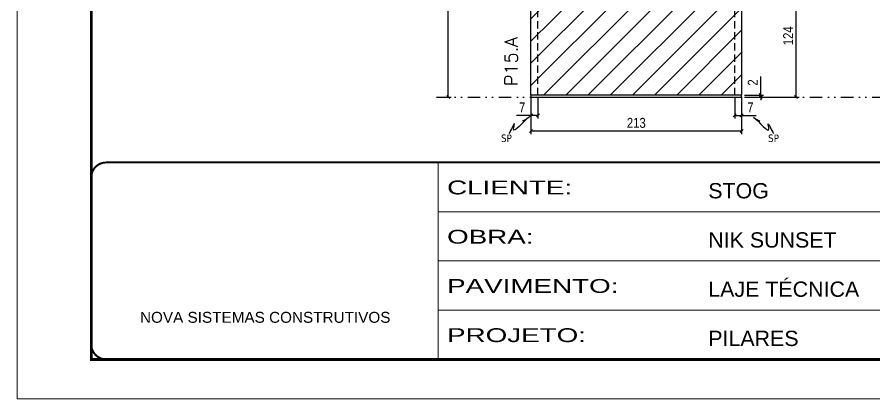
# Model space of a CAD drawing. Extents: x 808 to 7089, y -98 to 17032.
# Drawn here: x 808 to 1674, y 11388 to 11775 of the extents above; entities that cross this region are included whole.
import ezdxf

# ---------------------------------------------------------------- set-up
doc = ezdxf.new("R2010")
doc.units = 0
for name, pattern in [('CONTINUO', [0]), ('DASHED', [0.75, 0.5, -0.25]), ('DIVIDE2', [0.625, 0.25, -0.125, 0, -0.125, 0, -0.125]), ('HIDDEN', [0.375, 0.25, -0.125])]:
    doc.linetypes.add(name, pattern=pattern)
for name, color, linetype in [('COTA', 241, 'Continuous'), ('Nível', 160, 'Continuous'), ('Painéis', 200, 'Continuous'), ('Sarrafo de Pressão', 42, 'HIDDEN'), ('texto', 7, 'Continuous')]:
    doc.layers.add(name, color=color, linetype=linetype)
for name, color, linetype, lineweight in [('Folhas', 255, 'Continuous', 9), ('REAPROVEITAMENTO', 251, 'Continuous', 9), ('SARRAFO DE PRESSAO', 251, 'DASHED', 9), ('Texto Seção', 7, 'Continuous', 15)]:
    doc.layers.add(name, color=color, linetype=linetype, lineweight=lineweight)
doc.styles.add('ARIAL', font='arial.ttf')
doc.styles.add('COTA TECNICA', font='techl___.ttf', dxfattribs={"height": 10})
doc.styles.add('COTA TECNICA-50', font='techl___.ttf', dxfattribs={"height": 10})
doc.styles.add('REGUA-120', font='ROMANS.shx', dxfattribs={"height": 15})
doc.styles.get("Standard").update_dxf_attribs({"font": 'arial.ttf'})
doc.styles.add('Tecnologia', font='')
doc.styles.get('Tecnologia').set_extended_font_data('Forgotten Futurist')
doc.dimstyles.new('COTA PAINEL-50', dxfattribs={"dimtxt": 10, "dimasz": 3, "dimexe": 3, "dimexo": 3, "dimgap": 3, "dimtad": 1, "dimdec": 1, "dimzin": 12, "dimdsep": 46, "dimtxsty": 'COTA TECNICA-50', "dimblk1": 'OBLIQUE', "dimblk2": 'OBLIQUE', "dimsah": 1, "dimcen": 0.9, "dimclrd": 4, "dimclre": 4, "dimclrt": 240, "dimadec": 1, "dimazin": 3, "dimtfac": 1, "dimtdec": 1, "dimtmove": 0, "dimatfit": 3, "dimfxl": 1, "dimtolj": 1, "dimtzin": 12, "dimarcsym": 0})
doc.dimstyles.new('PAINEL', dxfattribs={"dimtxt": 10, "dimasz": 3, "dimexe": 3, "dimexo": 3, "dimgap": 3, "dimtad": 1, "dimdec": 1, "dimzin": 12, "dimdsep": 46, "dimtxsty": 'COTA TECNICA', "dimblk1": 'OBLIQUE', "dimblk2": 'OBLIQUE', "dimsah": 1, "dimcen": 0.9, "dimclrd": 4, "dimclre": 4, "dimclrt": 240, "dimadec": 1, "dimazin": 3, "dimtfac": 1, "dimtdec": 1, "dimtmove": 0, "dimatfit": 3, "dimfxl": 1, "dimtolj": 1, "dimtzin": 12, "dimarcsym": 0})
doc.dimstyles.get("Standard").update_dxf_attribs({"dimtxt": 0.18, "dimasz": 0.18, "dimexe": 0.18, "dimexo": 0.0625, "dimgap": 0.09, "dimtad": 0, "dimtih": 1, "dimtoh": 1, "dimdec": 4, "dimzin": 0, "dimdsep": 46, "dimtxsty": 'Standard', "dimcen": 0.09, "dimadec": 0, "dimazin": 0, "dimtfac": 1, "dimtdec": 4, "dimtofl": 0, "dimtmove": 0, "dimatfit": 3, "dimfxl": 1, "dimtolj": 1, "dimtzin": 0, "dimarcsym": 0})

# ---------------------------------------------------------------- blocks, each defined once
blk = doc.blocks.new('9999999999')
at = {"color": 30, "linetype": 'CONTINUO'}
for p, q in [((98564.56, 34230.21), (98564.56, 34429.45)), ((98564.56, 34379.64), (99583.98, 34379.64)), ((98564.56, 34329.83), (99487.98, 34329.83)), ((98564.56, 34280.02), (99487.98, 34280.02))]:
    blk.add_line(p, q, dxfattribs=at)
at = {"color": 30, "linetype": 'CONTINUO', "const_width": 2}
blk.add_lwpolyline([(99583.98, 34230.21), (99583.98, 34414.45, 0.414214), (99568.98, 34429.45), (98228.98, 34429.45, 0.414214), (98213.98, 34414.45), (98213.98, 34245.21, 0.414214), (98228.98, 34230.21), (99583.98, 34230.21)], format="xyb", dxfattribs=at)
at = {"layer": 'Folhas'}
blk.add_lwpolyline([(98138.98, 34190.21), (99623.98, 34190.21), (99623.98, 35240.21), (98138.98, 35240.21)], close=True, dxfattribs=at)
at = {"layer": 'Folhas', "color": 30, "const_width": 3}
blk.add_lwpolyline([(98213.98, 34230.21), (99583.98, 34230.21), (99583.98, 35200.21), (98213.98, 35200.21)], close=True, dxfattribs=at)
at = {"color": 7, "linetype": 'Continuous', "ltscale": 5, "style": 'ARIAL'}
for s, height, p in [('STOG', 15.483, (98837.68, 34393.13)), ('NIK SUNSET', 15.483, (98837.68, 34343.32)), ('LAJE TÉCNICA', 15.4829, (98837.68, 34293.51)), ('NOVA SISTEMAS CONSTRUTIVOS', 11.0592, (98263.19, 34267.21)), ('PILARES', 15.483, (98837.68, 34243.7))]:
    blk.add_text(s, height=height, dxfattribs=at).set_placement(p)
at = {"layer": 'Folhas', "color": 7, "style": 'Tecnologia', "width": 1.5}
for s, p in [('CLIENTE:', (98573.65, 34397.17)), ('OBRA:', (98573.65, 34347.31)), ('PAVIMENTO:', (98573.65, 34297.5)), ('PROJETO:', (98573.65, 34247.69))]:
    blk.add_text(s, height=14, dxfattribs=at).set_placement(p)
blk = doc.blocks.new('_Oblique')
at = {"color": 0, "linetype": 'ByBlock', "lineweight": -2}
blk.add_line((-0.5, -0.5), (0.5, 0.5), dxfattribs=at)
blk = doc.blocks.new('*D515')
at = {"layer": 'COTA', "color": 4, "lineweight": -2, "transparency": 16777216}
for p, q in [((1235.21, 11979.59), (1247.07, 11979.59)), ((1244.07, 11693.59), (1244.07, 11979.59)), ((1235.21, 11693.59), (1247.07, 11693.59))]:
    blk.add_line(p, q, dxfattribs=at)
at = {"layer": 'Defpoints', "color": 0, "transparency": 16777216}
for p in [(1232.21, 11979.59), (1244.07, 11979.59), (1232.21, 11693.59)]:
    blk.add_point(p, dxfattribs=at)
at = {"layer": 'COTA', "color": 4, "lineweight": -2, "transparency": 16777216, "xscale": 3, "yscale": 3, "zscale": 3}
for p, rotation in [((1244.07, 11979.59), 90), ((1244.07, 11693.59), 270)]:
    blk.add_blockref('_Oblique', p, dxfattribs=dict(at, rotation=rotation))
at = {"layer": 'COTA', "color": 240, "transparency": 16777216, "insert": (1235.94, 11836.59), "char_height": 10, "attachment_point": 5, "rotation": 90, "style": 'COTA TECNICA-50'}
blk.add_mtext('\\A1;286', dxfattribs=at)
blk = doc.blocks.new('*D488')
at = {"layer": 'COTA', "color": 4, "lineweight": -2, "transparency": 16777216}
for p, q in [((1327.62, 11692.59), (1327.62, 11656.23)), ((1540.62, 11692.59), (1540.62, 11656.23)), ((1540.62, 11659.23), (1327.62, 11659.23))]:
    blk.add_line(p, q, dxfattribs=at)
at = {"layer": 'Defpoints', "color": 0, "transparency": 16777216}
for p in [(1327.62, 11695.59), (1540.62, 11695.59), (1327.62, 11659.23)]:
    blk.add_point(p, dxfattribs=at)
at = {"layer": 'COTA', "color": 4, "lineweight": -2, "transparency": 16777216, "xscale": 3, "yscale": 3, "zscale": 3, "rotation": 180}
blk.add_blockref('_Oblique', (1327.62, 11659.23), dxfattribs=at)
at = {"layer": 'COTA', "color": 4, "lineweight": -2, "transparency": 16777216, "xscale": 3, "yscale": 3, "zscale": 3}
blk.add_blockref('_Oblique', (1540.62, 11659.23), dxfattribs=at)
at = {"layer": 'COTA', "color": 240, "transparency": 16777216, "insert": (1434.12, 11667.45), "char_height": 10, "attachment_point": 5, "style": 'COTA TECNICA'}
blk.add_mtext('\\A1;213', dxfattribs=at)
blk = doc.blocks.new('*D489')
at = {"layer": 'COTA', "color": 4, "lineweight": -2, "transparency": 16777216}
for p, q in [((1533.62, 11692.59), (1533.62, 11672.08)), ((1540.62, 11690.59), (1540.62, 11672.08)), ((1533.62, 11675.08), (1540.62, 11675.08)), ((1540.62, 11675.08), (1555.35, 11675.08))]:
    blk.add_line(p, q, dxfattribs=at)
at = {"layer": 'Defpoints', "color": 0, "transparency": 16777216}
for p in [(1533.62, 11695.59), (1540.62, 11693.59), (1540.62, 11675.08)]:
    blk.add_point(p, dxfattribs=at)
at = {"layer": 'COTA', "color": 4, "lineweight": -2, "transparency": 16777216, "xscale": 3, "yscale": 3, "zscale": 3, "rotation": 180}
blk.add_blockref('_Oblique', (1533.62, 11675.08), dxfattribs=at)
at = {"layer": 'COTA', "color": 4, "lineweight": -2, "transparency": 16777216, "xscale": 3, "yscale": 3, "zscale": 3}
blk.add_blockref('_Oblique', (1540.62, 11675.08), dxfattribs=at)
at = {"layer": 'COTA', "color": 240, "transparency": 16777216, "insert": (1549.49, 11683.15), "char_height": 10, "attachment_point": 5, "style": 'COTA TECNICA-50'}
blk.add_mtext('\\A1;7', dxfattribs=at)
blk = doc.blocks.new('*D490')
at = {"layer": 'COTA', "color": 4, "lineweight": -2, "transparency": 16777216}
for p, q in [((1327.62, 11690.59), (1327.62, 11672.08)), ((1334.62, 11692.59), (1334.62, 11672.08)), ((1327.62, 11675.08), (1312.89, 11675.08)), ((1334.62, 11675.08), (1327.62, 11675.08))]:
    blk.add_line(p, q, dxfattribs=at)
at = {"layer": 'Defpoints', "color": 0, "transparency": 16777216}
for p in [(1327.62, 11693.59), (1334.62, 11695.59), (1327.62, 11675.08)]:
    blk.add_point(p, dxfattribs=at)
at = {"layer": 'COTA', "color": 4, "lineweight": -2, "transparency": 16777216, "xscale": 3, "yscale": 3, "zscale": 3, "rotation": 180}
blk.add_blockref('_Oblique', (1327.62, 11675.08), dxfattribs=at)
at = {"layer": 'COTA', "color": 4, "lineweight": -2, "transparency": 16777216, "xscale": 3, "yscale": 3, "zscale": 3}
blk.add_blockref('_Oblique', (1334.62, 11675.08), dxfattribs=at)
at = {"layer": 'COTA', "color": 240, "transparency": 16777216, "insert": (1318.75, 11683.15), "char_height": 10, "attachment_point": 5, "style": 'COTA TECNICA-50'}
blk.add_mtext('\\A1;7', dxfattribs=at)
blk = doc.blocks.new('*D491')
at = {"layer": 'COTA', "color": 4, "linetype": 'ByBlock', "lineweight": -2, "transparency": 16777216}
for p, q in [((1543.62, 11817.59), (1598.7, 11817.59)), ((1595.7, 11693.59), (1595.7, 11817.59)), ((1543.62, 11693.59), (1598.7, 11693.59))]:
    blk.add_line(p, q, dxfattribs=at)
at = {"layer": 'Defpoints', "color": 0, "linetype": 'ByBlock', "transparency": 16777216}
for p in [(1540.62, 11817.59), (1595.7, 11817.59), (1540.62, 11693.59)]:
    blk.add_point(p, dxfattribs=at)
at = {"layer": 'COTA', "color": 4, "linetype": 'ByBlock', "lineweight": -2, "transparency": 16777216, "xscale": 3, "yscale": 3, "zscale": 3}
for p, rotation in [((1595.7, 11817.59), 90), ((1595.7, 11693.59), 270)]:
    blk.add_blockref('_Oblique', p, dxfattribs=dict(at, rotation=rotation))
at = {"layer": 'COTA', "color": 240, "linetype": 'ByBlock', "transparency": 16777216, "insert": (1587.63, 11755.59), "char_height": 10, "attachment_point": 5, "rotation": 90, "style": 'COTA TECNICA'}
blk.add_mtext('\\A1;124', dxfattribs=at)
blk = doc.blocks.new('*D492')
at = {"layer": 'COTA', "color": 4, "lineweight": -2, "transparency": 16777216}
for p, q in [((1559.88, 11695.59), (1559.88, 11714.39)), ((1543.62, 11695.59), (1562.88, 11695.59)), ((1543.62, 11693.59), (1562.88, 11693.59)), ((1559.88, 11693.59), (1559.88, 11695.59)), ((1559.88, 11693.59), (1559.88, 11690.59))]:
    blk.add_line(p, q, dxfattribs=at)
at = {"layer": 'Defpoints', "color": 0, "transparency": 16777216}
for p in [(1540.62, 11695.59), (1540.62, 11693.59), (1559.88, 11693.59)]:
    blk.add_point(p, dxfattribs=at)
at = {"layer": 'COTA', "color": 4, "lineweight": -2, "transparency": 16777216, "xscale": 3, "yscale": 3, "zscale": 3}
for p, rotation in [((1559.88, 11695.59), 270), ((1559.88, 11693.59), 90)]:
    blk.add_blockref('_Oblique', p, dxfattribs=dict(at, rotation=rotation))
at = {"layer": 'COTA', "color": 240, "transparency": 16777216, "insert": (1551.88, 11708.34), "char_height": 10, "attachment_point": 5, "rotation": 90, "style": 'COTA TECNICA-50'}
blk.add_mtext('\\A1;2', dxfattribs=at)
blk = doc.blocks.new('*D493')
at = {"layer": 'COTA', "color": 4, "linetype": 'ByBlock', "lineweight": -2, "transparency": 16777216}
for p, q in [((1543.62, 11817.59), (1598.7, 11817.59)), ((1595.7, 11693.59), (1595.7, 11817.59)), ((1543.62, 11693.59), (1598.7, 11693.59))]:
    blk.add_line(p, q, dxfattribs=at)
at = {"layer": 'Defpoints', "color": 0, "linetype": 'ByBlock', "transparency": 16777216}
for p in [(1540.62, 11817.59), (1595.7, 11817.59), (1540.62, 11693.59)]:
    blk.add_point(p, dxfattribs=at)
at = {"layer": 'COTA', "color": 4, "linetype": 'ByBlock', "lineweight": -2, "transparency": 16777216, "xscale": 3, "yscale": 3, "zscale": 3}
for p, rotation in [((1595.7, 11817.59), 90), ((1595.7, 11693.59), 270)]:
    blk.add_blockref('_Oblique', p, dxfattribs=dict(at, rotation=rotation))
at = {"layer": 'COTA', "color": 240, "linetype": 'ByBlock', "transparency": 16777216, "insert": (1587.63, 11755.59), "char_height": 10, "attachment_point": 5, "rotation": 90, "style": 'COTA TECNICA'}
blk.add_mtext('\\A1;124', dxfattribs=at)

msp = doc.modelspace()

# ---------------------------------------------------------------- hatches: boundary and pattern name
at = {"layer": 'REAPROVEITAMENTO', "linetype": 'ByBlock'}
h = msp.add_hatch(dxfattribs=at)
h.set_pattern_fill('ANSI31', color=256, scale=5, style=2)
h.set_pattern_definition([(45, (-2258.555, 2641.187), (-11.22532, 11.22532), [])])
h.paths.add_polyline_path([(1540.62, 11961.59), (1327.62, 11961.59), (1327.62, 11695.59), (1540.62, 11695.59)])

# ---------------------------------------------------------------- linework, layer by layer
at = {"layer": 'Nível', "color": 4, "linetype": 'DIVIDE2', "ltscale": 50}
msp.add_line((1232.21, 11693.59), (2253.17, 11693.59), dxfattribs=at)
at = {"layer": 'Painéis'}
for points in [[(1327.62, 11961.59), (1540.62, 11961.59), (1540.62, 11695.59), (1327.62, 11695.59)], [(1327.62, 11693.59), (1540.62, 11693.59), (1540.62, 11695.59), (1327.62, 11695.59)]]:
    msp.add_lwpolyline(points, close=True, dxfattribs=at)
at = {"layer": 'Sarrafo de Pressão', "ltscale": 30}
for p, q in [((1334.62, 11695.59), (1334.62, 11817.59)), ((1533.62, 11695.59), (1533.62, 11817.59))]:
    msp.add_line(p, q, dxfattribs=at)

# ---------------------------------------------------------------- block references
at = {"layer": 'SARRAFO DE PRESSAO', "color": 6, "linetype": 'ByBlock'}
msp.add_blockref('9999999999', (-97330.81, -22802.03), dxfattribs=at)

# ---------------------------------------------------------------- texts
at = {"layer": 'texto', "color": 0, "char_height": 7.5, "attachment_point": 5}
for insert in [(1302.84, 11651.91), (1572.87, 11651.91)]:
    msp.add_mtext('{\\fTahoma|b0|i0|c0|p34;\\C4;SP}', dxfattribs=dict(at, insert=insert))
at = {"layer": 'Texto Seção', "insert": (1314.15, 11704.84), "char_height": 13, "width": 285.3299, "attachment_point": 7, "rotation": 90, "style": 'REGUA-120'}
msp.add_mtext('P15.A', dxfattribs=at)

# ---------------------------------------------------------------- dimensions: what is measured, and where the dimension line sits
at = {"layer": 'COTA'}
for base, p1, p2, angle, picture, middle in [((1244.07, 11979.59), (1232.21, 11693.59), (1232.21, 11979.59), 90, '*D515', (1235.94, 11836.59)), ((1327.62, 11675.08), (1334.62, 11695.59), (1327.62, 11693.59), 180, '*D490', (1318.75, 11683.15))]:
    dim = msp.add_linear_dim(base=base, p1=p1, p2=p2, angle=angle, dimstyle='COTA PAINEL-50', dxfattribs=at)
    dim.commit()
    dim.dimension.update_dxf_attribs({"geometry": picture, "text_midpoint": middle})
at = {"layer": 'COTA', "linetype": 'ByBlock'}
for picture in ['*D491', '*D493']:
    dim = msp.add_aligned_dim(p1=(1540.62, 11693.59), p2=(1540.62, 11817.59), distance=-55.08, dimstyle='PAINEL', dxfattribs=at)
    dim.commit()
    dim.dimension.update_dxf_attribs({"geometry": picture, "text_midpoint": (1587.63, 11755.59)})
at = {"layer": 'COTA'}
dim = msp.add_linear_dim(base=(1559.88, 11693.59), p1=(1540.62, 11695.59), p2=(1540.62, 11693.59), angle=90, dimstyle='COTA PAINEL-50', dxfattribs=at)
dim.commit()
dim.dimension.update_dxf_attribs({"geometry": '*D492', "text_midpoint": (1559.88, 11708.34), "dimtype": 160})
dim = msp.add_linear_dim(base=(1327.62, 11659.23), p1=(1540.62, 11695.59), p2=(1327.62, 11695.59), angle=180, dimstyle='PAINEL', override={"dimarcsym": 2}, dxfattribs=at)
dim.commit()
dim.dimension.update_dxf_attribs({"geometry": '*D488', "text_midpoint": (1434.12, 11667.45)})
dim = msp.add_linear_dim(base=(1540.62, 11675.08), p1=(1533.62, 11695.59), p2=(1540.62, 11693.59), dimstyle='COTA PAINEL-50', dxfattribs=at)
dim.commit()
dim.dimension.update_dxf_attribs({"geometry": '*D489', "text_midpoint": (1549.49, 11683.15)})

# ---------------------------------------------------------------- leaders
at = {"layer": 'COTA', "path_type": 1}
for points in [[(1325.79, 11673.41), (1310.01, 11661.57), (1310.93, 11666.38), (1305.38, 11656.6)], [(1552.45, 11673.41), (1568.23, 11661.57), (1567.31, 11666.38), (1572.86, 11656.6)]]:
    msp.add_leader(points, dimstyle='Standard', override={"dimasz": 8}, dxfattribs=at)

doc.saveas('drawing.dxf')
